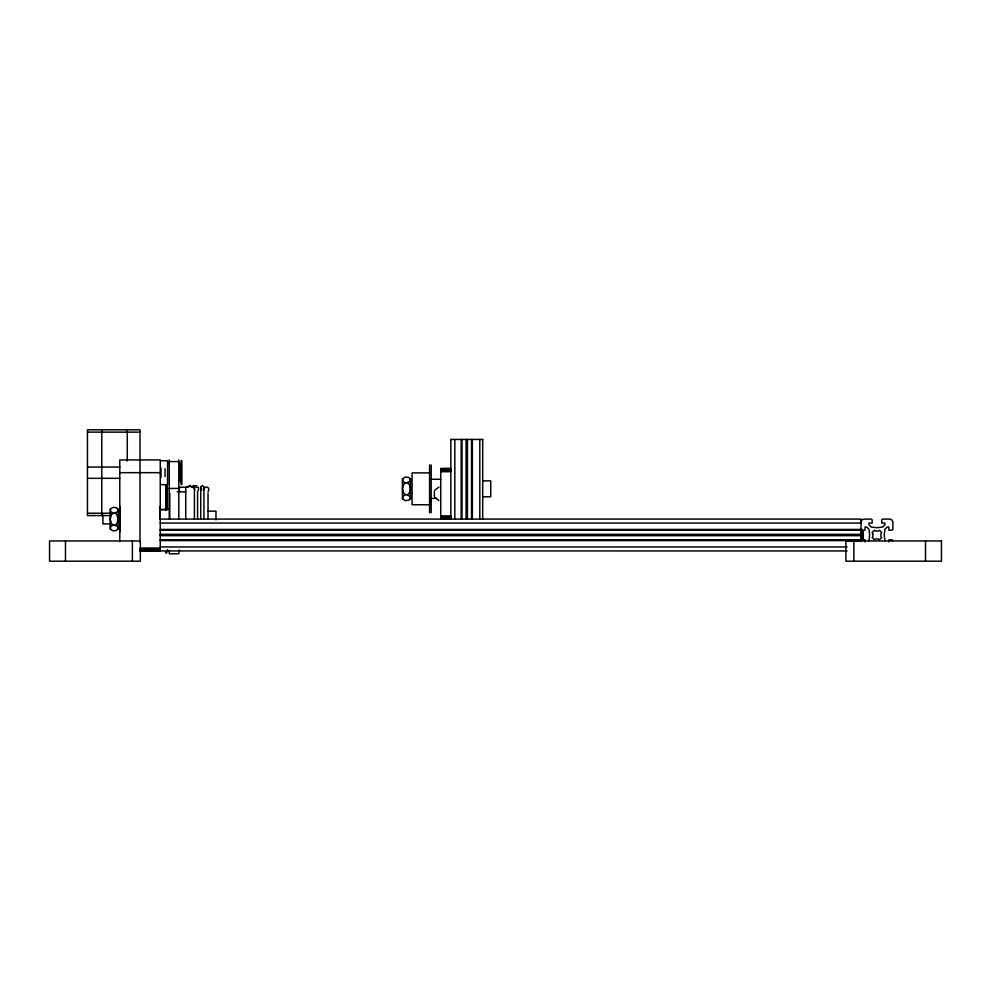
<?xml version="1.0" encoding="UTF-8"?>
<svg xmlns="http://www.w3.org/2000/svg" width="991" height="991" viewBox="0 0 991 991"><rect width="100%" height="100%" fill="white"/><g stroke="black" fill="none" stroke-linecap="round" stroke-linejoin="round"><path stroke-width="1.49" d="M160.245 509.882L166.612 509.56M166.612 510.402L166.612 485.454L166.612 486.606M167.405 509.263L167.405 487.052M169.25 518.764L169.25 459.911M178.814 518.764L178.814 459.911M431.172 501.904L431.172 500.554M188.525 487.027L190.111 485.429L191.709 487.027M192.155 487.052L193.332 485.516L195.116 486.259M194.409 518.875L194.409 487.027L195.215 485.652L196.8 485.652M200.752 518.912L200.752 487.052L202.337 485.466L203.935 487.052L203.935 518.912M203.935 487.052L203.725 487.845M434.69 490.322L438.926 487.077M203.638 489.938C204.171 485.429 211.058 486.259 208.023 492.031M113.135 513.202L110.608 511.616L110.608 508.879L113.135 507.293L116.74 507.813L118.164 510.241L117.731 511.616L111.599 514.242L110.174 519.111L111.599 523.979L117.731 526.605L118.164 527.98L116.74 530.42L113.135 530.941L110.608 529.355L110.608 526.605L113.135 525.019M115.216 525.019L116.74 523.979L118.164 519.111L116.74 514.242L115.216 513.202M405.406 482.914L402.891 481.329L402.891 478.579L405.406 477.005L409.023 477.526L410.447 479.954L410.001 481.329L403.882 483.955L402.445 488.823L403.882 493.691L410.001 496.318L410.447 497.693L409.023 500.121L405.406 500.653L402.891 499.068L402.891 496.318L405.406 494.732M407.487 494.732L409.023 493.691L410.447 488.823L409.023 483.955L407.487 482.914M87.456 432.138L140.016 432.138M450.806 439.447L482.728 439.447M160.604 460.741L167.566 460.741L167.566 484.636L160.604 484.636M169.25 461.583L178.814 461.583M87.456 467.058L119.775 467.058M440.735 468.52L450.843 468.52L440.735 468.632L440.735 519.086M440.735 468.755L450.843 468.755M440.735 468.941L450.843 468.941M440.735 469.177L450.843 469.177M440.735 469.449L450.843 469.449M440.735 469.759L450.843 469.759M440.735 470.106L450.843 470.106M440.735 470.49L450.843 470.49M440.735 470.874L450.843 470.874M440.735 471.704L450.843 471.704M119.787 472.67L160.245 472.67M429.698 472.893L412.058 472.893L412.058 504.753L429.698 504.753M87.456 478.319L119.775 478.319M431.172 479.272L440.735 479.272M482.778 480.858L490.743 480.858L490.743 496.788L482.778 496.788M179.359 487.262L187.039 487.262M196.342 487.262L198.46 487.262L198.46 490.471M169.25 488.427L178.814 488.427M434.355 491.152L434.355 496.454M177.228 491.846L185.726 491.846M431.172 498.386L436.635 498.374M160.245 509.374L169.238 509.374M208.023 511.145L215.988 511.145L215.988 519.879M87.456 513.227L110.781 513.227M110.781 515.568L87.456 515.568L87.456 429.809L140.016 429.809L140.016 542.015M440.735 515.902L450.843 515.902M440.735 516.72L450.843 516.72M440.735 517.116L450.843 517.116M440.735 517.488L450.843 517.488M440.735 517.835L450.843 517.835M440.735 518.157L450.843 518.157M440.735 518.429L450.843 518.429M440.735 518.665L450.843 518.665M440.735 518.838L450.843 518.838M160.245 519.086L861.018 519.086L861.018 541.061M160.245 523.062L861.018 523.062A3.518 3.518 0 0 1 865.007 519.086L871.374 519.086L872.167 519.879L872.167 523.062L868.983 523.062L868.983 524.796L871.238 527.051L876.948 527.707L882.659 527.051L884.913 524.796L884.913 523.062L881.73 523.062L881.73 519.879L882.523 519.086L888.89 519.086A3.518 3.518 0 0 1 892.879 523.062L892.879 529.442L892.073 530.235L888.89 530.235L888.89 527.051L887.168 527.051L884.913 529.305L884.245 535.016L884.913 540.727M110.608 523.892L102.903 523.892L102.903 514.973M160.245 529.442L861.811 529.442L861.811 530.235L865.007 530.235L865.007 527.051L866.729 527.051L868.983 529.305L869.64 535.016L868.983 540.727M160.245 530.235L861.018 530.235M861.018 531.548L863.272 531.548L863.272 538.472L861.018 538.472M160.245 534.347L861.018 534.347M160.245 535.016L861.018 535.016M160.245 535.673L861.018 535.673M160.245 539.785L861.018 539.785M160.245 540.591L861.811 540.591L861.811 539.785L865.007 539.785L865.007 541.916M892.879 540.591L892.073 539.785L888.89 539.785L888.89 541.916M160.245 546.958L847.094 546.958M140.016 548.184L160.245 548.184M140.016 548.593L160.245 548.593M140.016 548.989L160.245 548.989M140.016 549.361L160.245 549.361M140.016 549.708L160.245 549.708M140.016 550.017L160.245 550.017M140.016 550.29L160.245 550.29M140.016 550.525L160.245 550.525M140.016 550.847L160.245 550.711M140.016 550.922L847.094 550.934M438.926 500.529L434.69 497.284M201.83 490.173L200.752 489.554M201.545 488.427L200.752 487.052M194.88 489.938C194.347 486.16 187.782 484.983 185.726 487.869L185.726 518.925M194.632 487.82L194.409 487.027M925.52 540.962L925.52 561.191M862.145 531.548L862.145 538.472M861.216 531.548L861.216 538.472M853.858 540.962L853.858 561.191M482.691 439.447L482.691 519.086M479.793 439.447L479.793 519.086M472.348 439.447L472.348 519.086M471.543 439.447L471.543 519.086M467.43 439.447L467.43 519.086M466.773 439.447L466.773 519.086M466.104 439.447L466.104 519.086M461.992 439.447L461.992 519.086M461.199 439.447L461.199 519.086M454.819 439.447L454.819 519.086M450.843 439.447L450.843 518.974M431.172 464.928L431.172 512.719M429.586 464.928L429.586 512.719M410.472 478.628L410.472 499.03M402.42 478.628L402.42 499.03M208.023 493.444L208.023 519.111M197.593 491.288L197.593 518.875M181.898 460.741L181.898 484.636M181.105 460.741L181.105 484.636M180.312 463.416L180.312 481.96M179.359 487.052L179.359 491.524M179.359 550.092L179.359 551.182M178.814 463.107L178.814 464.345M178.814 550.278L178.814 553.808L169.25 553.808L169.25 550.278M169.795 493.444L169.795 518.925M169.25 463.107L169.25 464.345M165.014 468.706L165.014 476.671M161.037 467.913L161.037 477.464M160.245 550.971L160.245 459.935L119.787 459.935L119.787 541.643M160.084 506.376L160.084 519.111M132.373 540.962L132.373 561.191M127.269 429.809L127.269 460.988M119.948 506.376L119.948 531.857M118.189 508.916L118.189 529.318M110.15 508.916L110.15 529.318M101.788 429.809L101.788 515.568M65.48 540.962L65.48 561.191M165.819 551.628L165.819 552.767L165.819 551.628M165.819 485.454L165.819 510.402L165.819 485.454M166.612 551.628L166.612 552.767L166.612 551.628M167.405 550.092L167.405 551.182L167.405 550.092M872.712 533.876L872.96 536.738L872.167 537.543L874.421 539.785L875.214 538.993L878.683 538.993L879.475 539.785L881.73 537.543L880.925 536.738L880.925 533.282L881.73 532.489L879.475 530.235L878.683 531.027L875.214 531.027L874.421 530.235L872.167 532.489L872.712 533.876M140.338 540.962L49.55 540.962L49.55 561.191L140.338 561.191L140.338 540.962M941.45 540.962L845.893 540.962L845.893 561.191L941.45 561.191L941.45 540.962"/></g></svg>
